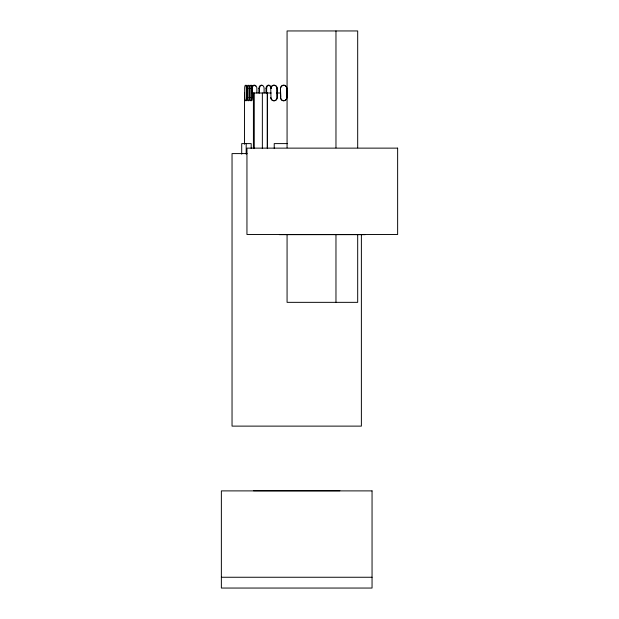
<?xml version="1.0" encoding="UTF-8"?>
<svg xmlns="http://www.w3.org/2000/svg" width="619" height="619" viewBox="0 0 619 619"><rect width="100%" height="100%" fill="white"/><g stroke="black" fill="none" stroke-linecap="round" stroke-linejoin="round"><path stroke-width="0.93" d="M246.331 88.463L246.331 97.531A3.242 0.836 -90 0 1 245.488 100.773A3.242 0.836 -90 0 1 244.652 97.531L244.652 88.463A3.242 0.836 -90 0 1 245.488 85.229A3.242 0.836 -90 0 1 246.331 88.463L247.159 88.463L247.159 97.531A3.242 0.836 -90 0 1 246.107 100.657M248.931 88.463L248.931 97.531A3.242 0.836 -90 0 1 248.095 100.773A3.242 0.836 -90 0 1 247.26 97.531L247.26 88.463A3.242 0.836 -90 0 1 248.095 85.229A3.242 0.836 -90 0 1 248.931 88.463L249.767 88.463L249.767 97.531A3.242 0.836 -90 0 1 248.714 100.657M249.906 88.463A3.242 0.836 -90 0 1 250.741 85.229A3.242 0.836 -90 0 1 251.585 88.463L251.585 97.531A3.242 0.836 -90 0 1 250.741 100.773A3.242 0.836 -90 0 1 249.906 97.531L249.906 88.463L250.741 88.463M251.585 88.463L252.413 88.463L252.413 97.531A3.242 0.836 -90 0 1 251.36 100.657M258.904 92.997L258.904 88.463L259.516 88.463A3.242 2.29 -90 0 1 261.806 85.229A3.242 2.29 -90 0 1 264.096 88.463L264.096 92.997M266.023 92.997L266.023 88.463L266.634 88.463A3.242 2.29 -90 0 1 268.925 85.229A3.242 2.29 -90 0 1 271.215 88.463M277.018 88.463L277.235 97.531A3.242 3.126 -90 0 1 274.109 100.773A3.242 3.126 -90 0 1 270.983 97.531L270.758 88.463A3.242 3.126 -90 0 1 273.884 85.229A3.242 3.126 -90 0 1 277.018 88.463L277.018 97.531A3.242 3.126 -90 0 1 273.884 100.773A3.242 3.126 -90 0 1 270.758 97.531M280.477 88.463L280.701 97.531L280.477 88.463A3.242 3.126 -90 0 1 283.603 85.229A3.242 3.126 -90 0 1 286.736 88.463L286.736 97.531A3.242 3.126 -90 0 1 283.603 100.773A3.242 3.126 -90 0 1 280.477 97.531M286.736 88.463L286.961 97.531A3.242 3.126 -90 0 1 280.809 98.367M252.026 92.997L271.161 92.997M276.716 92.997L280.577 92.997M246.331 97.531L247.159 97.531M248.931 97.531L249.767 97.531M249.906 97.531L250.741 97.531M251.585 97.531L252.413 97.531M287.618 143.6L274.225 143.6L274.225 148.405M247.097 153.589L232.04 153.589L232.04 426.12L361.38 426.12L361.38 234.771M279.37 234.655L365.218 234.655M253.527 490.735L339.885 490.735M221.362 577.256L372.05 577.256M357.689 147.817L357.689 30.95L287.069 30.95L287.069 147.817M357.689 234.74L357.689 302.343L287.069 302.343L287.069 234.74M335.97 30.95L335.97 147.817M335.97 234.74L335.97 302.343M267.454 92.997L267.454 148.606M267.23 92.997L267.23 148.111M266.634 88.463L266.634 92.997M262.355 92.997L262.355 148.606M259.516 88.463L259.516 92.997M256.862 92.997L256.862 88.463A3.242 2.29 -90 0 0 254.571 85.229A3.242 2.29 -90 0 0 252.281 88.463L252.281 92.997M254.254 92.997L254.254 148.606M253.419 92.997L253.419 148.111M251.182 148.405L251.182 143.6L241.712 143.6L241.712 154.162M246.184 143.6L246.184 154.162M244.482 92.997L244.482 144.242M266.023 88.463A3.242 2.29 -90 0 1 267.439 85.468A3.242 2.29 -90 0 1 269.93 86.173M251.979 86.846A3.242 2.29 -90 0 1 255.577 86.173M258.904 88.463A3.242 2.29 -90 0 1 262.34 85.662M245.905 85.662A3.242 0.836 -90 0 1 247.159 88.463M251.159 85.662A3.242 0.836 -90 0 1 252.413 88.463M248.513 85.662A3.242 0.836 -90 0 1 249.767 88.463M270.983 88.463A3.242 3.126 -90 0 1 274.109 85.229A3.242 3.126 -90 0 1 277.235 88.463M281.614 86.173A3.242 3.126 -90 0 1 286.961 88.463M280.809 87.627A3.242 3.126 -90 0 1 281.119 86.846M397.638 148.134L246.95 148.134L246.95 234.493L397.638 234.493L397.638 148.134M372.05 490.89L221.362 490.89L221.362 588.05L372.05 588.05L372.05 490.89"/></g></svg>
